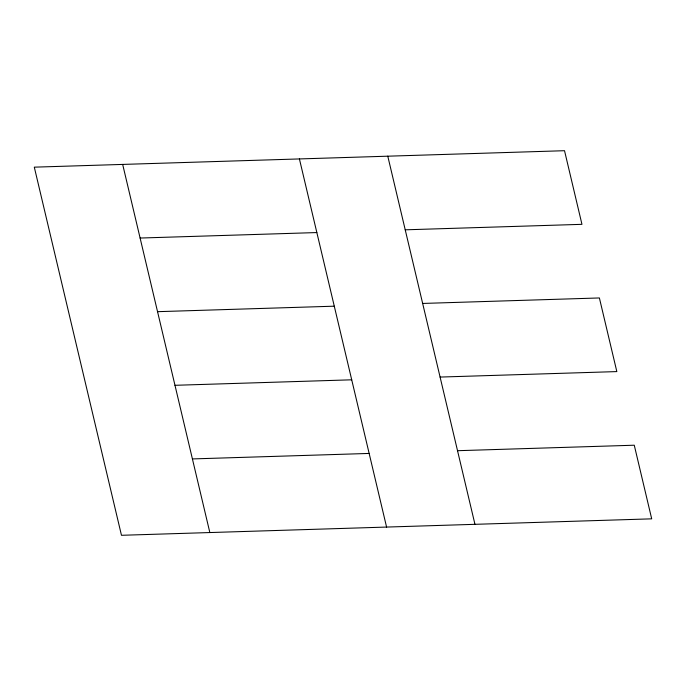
<?xml version="1.0" encoding="UTF-8"?>
<svg xmlns="http://www.w3.org/2000/svg" width="686" height="686" viewBox="0 0 686 686"><rect width="100%" height="100%" fill="white"/><g stroke="black" fill="none" stroke-linecap="round" stroke-linejoin="round"><path stroke-width="1.03" d="M140.107 238.042L316.846 232.563M405.22 229.819L581.96 224.331L564.527 150.706L34.3 167.161L121.473 535.294L651.7 518.839L634.267 445.214L457.519 450.702M157.54 311.676L334.279 306.188M422.653 303.444L599.393 297.956L616.834 371.589L440.086 377.068M174.973 385.3L351.721 379.812M192.414 458.925L369.154 453.437M387.787 156.185L474.961 524.327M299.413 158.929L386.587 527.071M122.674 164.417L209.847 532.559"/></g></svg>
